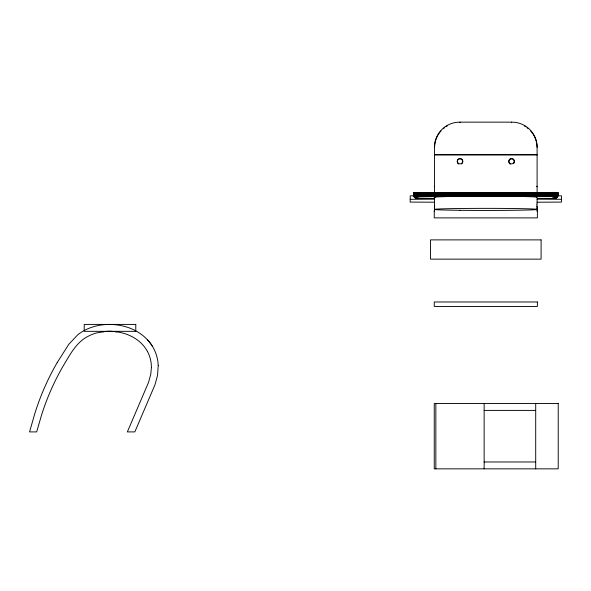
<?xml version="1.0" encoding="UTF-8"?>
<svg xmlns="http://www.w3.org/2000/svg" width="591" height="591" viewBox="0 0 591 591"><rect width="100%" height="100%" fill="white"/><g stroke="black" fill="none" stroke-linecap="round" stroke-linejoin="round"><path stroke-width="0.89" d="M557.158 194.978C554.912 202.831 561.657 190.561 555.466 192.607C551.95 192.141 550.494 192.474 551.1 196.005L420.282 196.005L420.135 192.577L413.634 192.71L413.737 195.82L413.685 193.146L415.658 193.065L551.137 193.028C553.169 193.405 560.586 191.698 556.67 195.444C550.014 197.438 558.377 195.916 557.897 193.604M420.26 195.88L551.314 196.079L551.499 192.577M551.854 192.577L551.521 196.072L552.216 192.577M552.563 192.577L551.854 196.086L552.615 195.185L552.917 192.577M553.265 192.585L552.947 195.03L552.201 196.086M553.597 192.585L553.117 195.34L552.083 196.072M553.93 192.585C554.003 194.136 553.398 196.744 551.588 195.946M434.533 198.679L434.437 211.593A52.045 6.796 0 0 1 434.444 210.426L434.407 207.574A3.42 3.391 0 0 1 434.71 206.148M551.566 192.629C554.942 190.945 554.801 195.577 552.526 196.049M554.255 192.659L554.151 194.875L552.858 196.094L554.24 195.2L554.883 192.6M555.178 192.6L554.587 195.052L553.154 196.094L554.956 195.215L555.739 192.614M555.466 192.607L554.927 194.89L553.435 196.101L555.289 195.06L555.998 192.614M556.249 192.622L555.496 195.067L553.804 196.109L556.079 195.244L557.091 192.644M151.414 367.417L150.771 374.236L148.526 382.421L127.353 431.903L134.829 431.903L154.997 384.741L157.538 375.462L158.24 365.349M556.478 192.629C557.077 194.432 554.107 196.463 553.981 196.101M556.7 192.636C557.712 194.594 553.065 196.84 554.513 195.909M556.899 192.636L556.057 195.082L554.099 196.101L556.5 195.096L557.416 192.659M557.261 192.651L556.5 194.927L554.402 196.109L556.811 195.289L558.015 192.718M557.675 192.673L556.619 195.104L554.402 196.109M551.137 193.25L557.911 193.368L557.608 196.271L557.675 194.971L557.934 195.606L557.993 195.163L557.224 197.047L555.88 198.111L553.981 198.406M557.778 194.971L557.823 196.042M557.926 192.696L556.803 195.111L555.37 196.02L553.915 196.109L554.639 195.983M551.1 198.384L537.308 198.384M557.852 192.91L556.715 195.274L554.484 196.116L556.774 195.281L558.007 192.939L556.397 195.407L554.114 196.116M556.353 197.261L557.269 197.039L557.911 195.614M551.337 196.042L420.245 195.791C417.697 197.15 415.916 191.558 419.093 192.636M557.224 196.5C560.77 192.356 554.151 194.084 551.137 193.685L413.811 193.811L413.885 196.249L414.476 197.195L414.21 194.616L419.839 194.498L555.015 194.712L557.291 194.801L557.402 196.855L557.402 194.609L551.13 194.498M557.335 196.493L556.042 197.941L554.114 198.406M551.13 194.107L557.623 194.225L557.66 196.448L555.651 198.199L553.568 198.421L554.498 198.31M557.512 196.478L556.035 198.029L554.018 198.406L556.456 197.8L556.486 195.569L554.048 195.481M57.224 362.556L68.696 344.405L77.428 335.104A42.729 42.729 0 0 1 83.021 331.196C89.625 327.414 97.101 325.257 104.673 324.629A59.521 59.521 0 0 1 111.95 324.489M551.337 198.421L537.3 198.436M552.083 198.273L552.312 198.273M556.626 197.084C557.365 198.162 557.173 193.36 554.336 195.045M556.892 197.069L556.463 197.557L556.833 195.296L554.24 195.2M554.351 198.251L552.201 198.436L552.541 198.273M556.656 197.667L554.277 198.399M555.614 197.726L555.311 197.97L556.19 197.704M555.776 197.719L555.296 198.066L555.924 197.712M552.762 198.273L552.371 198.436L553.198 198.266M556.065 197.712L553.856 198.413L556.087 198.022L556.094 195.798L554.351 195.976M556.301 197.697C553.996 199.921 556.818 195.096 554.484 196.116M552.526 198.413L552.984 198.273M554.883 198.295L552.696 198.428L553.405 198.266M553.804 198.258L553.08 198.406L553.612 198.266M551.706 198.436L552.474 198.332M554.173 198.251L553.302 198.421L553.996 198.258M553.302 195.961L552.371 196.086M554.033 195.968L553.302 196.101M552.083 198.436L552.895 198.332M553.723 196.02L553.287 196.086M554.602 196.086C556.094 195.968 554.38 199.233 554.764 198.303M419.071 192.577L424.604 192.725L413.707 192.696M413.663 193.154L415.539 195.798L418.066 196.101L416.138 195.067L415.384 192.622M414.321 195.88L414.542 196.507L413.988 196.456L413.973 194.232L417.534 194.121L557.542 194.424M417.423 198.399C409.962 196.308 416.175 193.36 420.504 194.683L551.13 194.683M414.335 194.808L553.715 195.599M556.67 197.66L556.67 195.444L554.07 195.045L414.483 194.971L414.963 195.444L553.154 195.71M413.715 192.917C413.67 196.729 417.844 195.399 420.238 195.695L551.373 195.88M415.857 197.719C416.854 198.17 413.715 197.379 416.012 197.845C415.599 199.123 413.811 194.528 416.345 195.931C418.945 195.555 415.621 198.059 414.542 192.644M410.191 199.307L434.592 199.174M554.69 196.042L554.306 196.109L555.089 195.998M554.572 198.369L555.023 198.34L554.617 196.123L554.572 198.369L555.725 198.133L555.68 195.968M554.934 198.354L554.89 196.049M102.694 331.758A51.949 51.949 0 0 1 116.811 331.839A52.126 52.126 0 0 0 105.235 331.485L96.459 332.962A47.42 47.42 0 0 0 90.438 335.141L86.449 337.166A34.906 34.906 0 0 0 83.582 339.042C74.303 345.838 68.999 356.432 63.163 366.014A243.536 243.536 0 0 0 41.348 415.739L36.679 431.903L29.55 431.903L34.788 413.685A250.429 250.429 0 0 1 57.209 362.549M555.828 198.125L555.887 195.894L555.481 195.85M415 195.429C416.382 201.782 414.136 194.528 417.357 196.123M417.017 196.123L417.061 198.369L419.1 198.436L418.229 198.266M557.645 195.422L557.97 195.17L557.549 195.207M413.959 192.673C412.673 195.067 418.96 196.869 415.569 195.784M414.38 192.88L415.414 195.244L417.615 196.116L415.768 195.88L415.746 198.103L417.652 198.406M416.95 196.094C414.801 196.796 418.332 199.595 417.83 198.258M414.372 192.651L415.133 195.096L417.719 196.109L415.576 195.082L414.734 192.636M556.944 196.515L557.542 196.655L557.549 194.432M555.37 198.148C558.148 197.305 555.437 194.225 553.375 196.02M416.566 195.924L415.968 195.754M416.337 195.747L419.78 196.086L419.366 196.072M417.401 192.659L416.389 192.71L420.378 192.799M415.636 192.614L416.345 195.06L417.911 196.094L415.879 195.229L414.934 192.636M417.172 196.035L417.83 196.109M415.155 192.629L416.197 195.37L418.627 196.094L417.143 195.207L416.456 192.6M417.305 196.035L417.778 196.094M417.135 195.82L418.199 196.101L417.438 195.976M417.601 195.968L418.347 196.086M417.896 196.064C418.044 196.345 415.569 194.084 416.167 192.607M417.704 195.813L416.47 194.89L415.894 192.614M553.375 198.369L553.856 198.317M553.154 198.428L553.723 198.369M417.83 195.894C420.238 196.884 417.305 193.988 418.036 192.585M416.751 192.6L417.394 195.2L418.871 195.887M418.14 195.961L418.731 196.049L418.258 196.02M413.936 195.754L410.22 195.857L410.184 202.085L434.592 202.218M418.243 195.71L419.1 196.086M418.664 196.079L417.704 192.585M418.916 196.049L418.376 192.585M418.797 195.798L419.736 196.072M419.108 196.049L420.297 196.042M419.071 192.806L419.425 195.591L552.541 195.88M419.425 195.591L419.854 196.005M419.78 192.577L420.267 195.946M419.425 192.577L420.068 196.005M434.533 193.22L434.533 146.79A25.169 24.955 0 0 1 460.02 122.152L511.584 122.152A25.184 24.97 0 0 1 537.101 146.79L537.101 193.22M434.533 154.473L537.101 154.473M434.533 155.012L537.101 155.012M551.137 192.577L420.497 192.577L420.541 196.072M551.499 192.799L420.497 192.799M551.137 193.471L420.497 193.471C417.807 193.944 410.863 191.868 414.638 196.7M551.13 194.306L416.204 194.336L414.092 194.424L414.202 196.84M551.122 194.86L557.15 194.971M420.511 195.03L552.319 195.185L555.311 195.628M420.511 195.185L414.823 195.289L415 197.667L413.774 194.964L414.343 197.032L416.478 198.317L414.919 197.401L414.069 195.865M420.024 198.28L434.333 198.436M420.26 198.28L434.326 198.384M537.042 199.174L561.443 199.307M537.042 202.218L561.443 202.092L561.45 195.872L557.697 195.754M536.887 204.139L537.197 211.593A52.045 6.796 0 0 0 537.189 210.426L537.226 207.574A3.42 3.391 0 0 0 536.923 206.148M484.14 410.405L535.705 410.405M484.14 461.977L535.705 461.977M551.396 195.695L552.038 195.946M552.208 195.591L417.135 195.488L415.178 195.562L415.214 197.808M551.913 195.702L553.612 195.71M419.787 198.273L420.282 198.384M419.322 198.273L419.854 198.384M419.381 198.332L419.551 198.273M552.844 195.333L554.255 195.717M552.792 195.473L554.831 195.828M552.422 195.702L553.516 195.806M418.871 198.273L419.433 198.436L419.093 198.273M552.718 196.049L553.102 195.953M418.435 198.266L418.945 198.332M553.833 195.717L553.006 196.094L553.494 195.961M417.638 198.258L418.65 198.273M418.531 198.332L417.283 198.251M417.438 198.399C416.094 198.162 419.418 198.672 418.022 198.266M417.46 198.251L417.911 198.369M417.231 198.391L416.869 198.303L417.608 198.391M416.411 198.31L417.069 198.369L415.953 198.184L415.983 195.961L416.227 198.266M416.315 198.273L417.106 198.377L415.333 197.697M413.966 192.895C413.892 194.587 420.378 200.194 415.443 197.704M554.572 192.666L555.259 192.718L547.022 192.725L557.668 192.895M554.883 195.99L555.673 195.968M417.519 198.406L416.84 198.34M417.18 196.131L416.382 196.005L416.389 198.303M413.811 196.042C415.207 196.773 412.91 194.986 414.542 197.054M416.153 198.148L415.709 197.712M413.774 194.964C413.552 196.899 416.315 198.96 416.027 197.726M557.889 193.597L413.737 193.604M557.741 194.025L413.973 194.232M116.811 331.839C127.08 333.287 137.178 337.978 143.842 346.097A34.101 34.101 0 0 1 147.425 351.416M416.448 198.229L415.569 197.712M416.064 195.857L414.616 194.579L414.077 192.666M418.443 196.013L417.49 194.875L417.061 192.592M415.407 195.673C416.47 196.382 413.072 194.099 413.774 192.688M419.433 198.384L419.159 198.332M419.433 196.005L418.716 192.577M158.218 365.349A40.011 40.011 0 0 0 153.468 348.092C147.499 337.099 136.447 329.512 124.479 326.395A57.748 57.748 0 0 0 114.876 324.688A58.864 58.864 0 0 0 109.076 324.437M414.742 197.069C415.525 198.059 414.055 197.054 415.008 197.084M414.867 197.076C415.133 198.34 414.003 195.747 414.631 195.148M414.365 197.039L414.188 195.872M413.966 195.857L413.855 194.971M537.382 211.009L537.382 217.887L434.259 217.887L434.252 211.009M537.101 198.679L537.101 204.139M535.705 403.535L535.705 468.848M511.584 122.152L511.584 122.684M484.14 403.535L484.14 468.848M460.02 122.152L460.02 122.684M435.855 403.535L435.855 468.848M536.887 186.342A51.565 1.042 0 0 1 536.887 186.63M434.636 186.616A51.565 1.042 0 0 1 434.636 186.364M435.198 197.46A51.565 1.042 0 0 1 486.267 196.219A51.565 1.042 0 0 1 536.259 197.475M509.316 163.234A2.748 2.726 0 0 1 509.834 159.585A2.748 2.726 0 0 1 513.549 159.777A2.748 2.726 0 0 1 513.675 163.456M510.402 164.15A2.748 2.726 0 0 1 509.797 163.759M458.719 164.091A2.748 2.726 0 0 1 457.855 159.998A2.748 2.726 0 0 1 462.066 159.873A2.748 2.726 0 0 1 461.468 164.002M434.533 147.329A25.169 24.955 0 0 1 438.064 134.896M438.492 134.201A25.169 24.955 0 0 1 440.989 130.958M443.346 128.675A25.169 24.955 0 0 1 444.631 127.656M445.983 126.718A25.169 24.955 0 0 1 447.387 125.876M524.224 125.868A25.184 24.97 0 0 1 525.635 126.71M526.987 127.649A25.184 24.97 0 0 1 528.273 128.668M530.629 130.943A25.184 24.97 0 0 1 533.126 134.194M533.562 134.888A25.184 24.97 0 0 1 537.101 147.329M147.454 351.401A33.266 33.266 0 0 1 151.377 367.417M147.506 339.832A41.237 41.237 0 0 1 152.153 345.883M541.09 239.887L430.543 239.887L430.536 259.139L541.09 259.139L541.097 239.887M537.374 301.979L434.259 301.979L434.252 306.448L537.374 306.448L537.382 301.979M135.782 324.415L84.218 324.415L84.218 331.337L135.782 331.337L135.782 324.415M558.214 403.535L434.252 403.535L434.252 468.848L558.214 468.848L558.214 403.535M460.034 210.307A51.565 1.042 0 0 0 537.382 209.406A51.565 1.042 0 0 0 460.034 208.505A51.565 1.042 0 0 0 460.034 210.307M509.797 163.227A2.748 2.726 0 0 0 514.288 161.646A2.748 2.726 0 0 0 510.668 158.58A2.748 2.726 0 0 0 509.797 163.227M458.136 163.138A2.748 2.726 0 0 0 462.694 161.771A2.748 2.726 0 0 0 459.222 158.536A2.748 2.726 0 0 0 458.136 163.138"/></g></svg>
